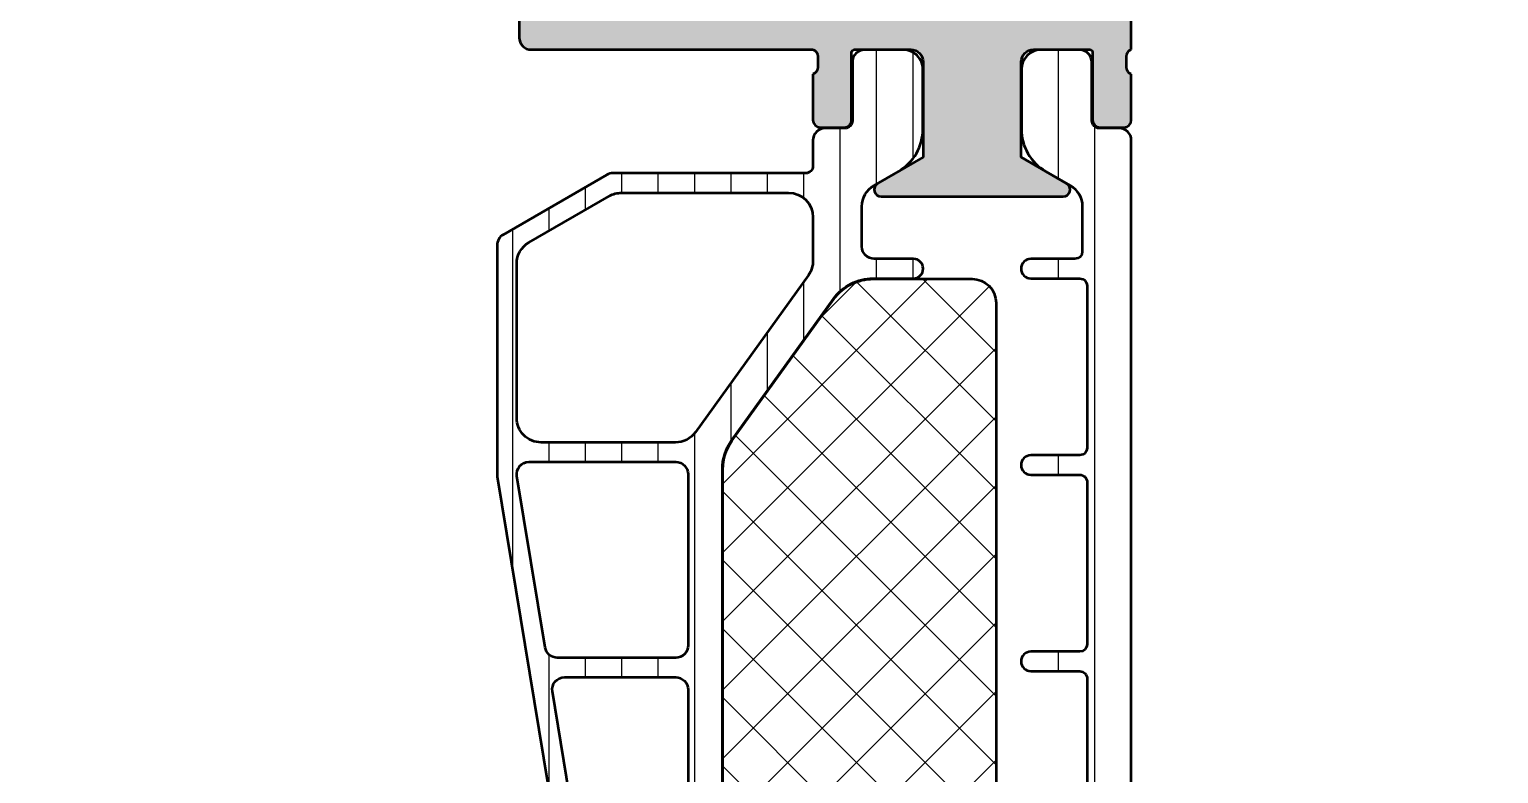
# Model space of a CAD drawing. Extents: x -45 to 15, y 0 to 92.5.
# Drawn here: x -45 to 15, y 30.4 to 60.8 of the extents above; entities that cross this region are included whole.
import ezdxf

# ---------------------------------------------------------------- set-up
doc = ezdxf.new("R2010")
doc.units = 0
for name, color, linetype, lineweight in [('0S-Alu contour', 7, 'Continuous', 50), ('0S-Alu hatch', 252, 'Continuous', 25), ('0S-Plastic contour', 254, 'Continuous', 50), ('0S-Plastic hatch', 253, 'Continuous', 25), ('0S-PT contour', 91, 'Continuous', 50), ('0S-PT hatch', 103, 'Continuous', 25)]:
    doc.layers.add(name, color=color, linetype=linetype, lineweight=lineweight)
pattern_1 = [(90, (0, 0), (-1.4859, 0), [])]

# ---------------------------------------------------------------- blocks, each defined once
blk = doc.blocks.new('462460__0DCD069C_1931_4D1E_A4BE_F119B03D7951_')
at = {"layer": '0S-Alu hatch'}
h = blk.add_hatch(color=256, dxfattribs=at)
edge = h.paths.add_edge_path()
edge.add_line((-24.49999999999989, 83.50000000000006), (-23.6999999999999, 83.50000000000006))
edge.add_arc((-23.69999999999991, 84.00000000000007), 0.5000000000000142, 270.0000000000012, 360)
edge.add_line((-23.1999999999999, 84.00000000000007), (-23.19999999999989, 86.00000000000006))
edge.add_ellipse((-22.6999999999999, 86.00000000000006), major_axis=(-0.4999999999999929, 0), ratio=1, start_angle=270, end_angle=360, ccw=False)
edge.add_line((-22.6999999999999, 86.50000000000006), (-22.19999999999989, 86.50000000000006))
edge.add_arc((-22.19999999999988, 87.00000000000004), 0.4999999999999858, 269.9999999999992, 360)
edge.add_line((-21.6999999999999, 87.00000000000001), (-21.69999999999987, 90.00000000000006))
edge.add_ellipse((-21.19999999999988, 90.00000000000006), major_axis=(-0.5, 0), ratio=1, start_angle=269.9999999999996, end_angle=360, ccw=False)
edge.add_line((-21.19999999999987, 90.50000000000006), (-19.49999999999989, 90.50000000000006))
edge.add_ellipse((-19.4999999999999, 89.00000000000006), major_axis=(-1.5, 0), ratio=1, start_angle=180, end_angle=269.9999999999999, ccw=False)
edge.add_line((-17.9999999999999, 89.00000000000006), (-17.99999999999988, 63.00000000000006))
edge.add_ellipse((-18.49999999999988, 63.00000000000006), major_axis=(-0.5000000000000036, 0), ratio=1, start_angle=89.9999999999996, end_angle=180, ccw=False)
edge.add_line((-18.49999999999989, 62.50000000000006), (-22.69999999999989, 62.50000000000005))
edge.add_ellipse((-22.69999999999989, 63.00000000000005), major_axis=(-0.5, 0), ratio=1, start_angle=0, end_angle=90.0000000000004, ccw=False)
edge.add_line((-23.19999999999989, 63.00000000000004), (-23.19999999999989, 65.00000000000006))
edge.add_arc((-23.69999999999991, 65.00000000000006), 0.5000000000000142, 0, 89.99999999999959)
edge.add_line((-23.6999999999999, 65.50000000000007), (-24.4999999999999, 65.50000000000006))
edge.add_arc((-24.49999999999991, 65.00000000000004), 0.5000000000000142, 89.99999999999876, 180)
edge.add_line((-24.99999999999992, 65.00000000000004), (-24.9999999999999, 60.50000000000001))
edge.add_arc((-24.4999999999999, 60.5), 0.5000000000000036, 180, 269.9999999999996)
edge.add_line((-24.4999999999999, 60), (-12.99999999999989, 60))
edge.add_ellipse((-13.07883644654294, 59.73247940800688), major_axis=(-0.2788950563274422, 0), ratio=1, start_angle=178.835410625902, end_angle=253.5801235805076, ccw=False)
edge.add_line((-12.79999899999988, 59.7268110000085), (-12.79999899999989, 59.27321700000852))
edge.add_ellipse((-13.07886709564306, 59.26755634053145), major_axis=(-0.2789255417371578, 0), ratio=1, start_angle=106.42459455535581, end_angle=181.1628700728881, ccw=False)
edge.add_line((-12.99999999999989, 59.0000130000085), (-12.99999999999989, 57.12000200000002))
edge.add_arc((-12.69999999999988, 57.12000200000002), 0.3000000000000114, 180, 270)
edge.add_line((-12.69999999999988, 56.820002), (-11.72002568095711, 56.820002))
edge.add_arc((-11.72002568095711, 57.12000200000001), 0.3000000000000114, 270, 360)
edge.add_line((-11.4200256809571, 57.12000200000001), (-11.4200256809571, 59.87999999999999))
edge.add_ellipse((-11.30002568095699, 59.87999999999999), major_axis=(-0.120000000000104, 0), ratio=1, start_angle=269.8947161006412, end_angle=360, ccw=False)
edge.add_line((-11.29980517499791, 59.99999979740461), (-9.000001541696253, 59.99999977104916))
edge.add_ellipse((-9.000001541691045, 59.50000013670663), major_axis=(-0.4999996343425437, 0), ratio=1, start_angle=179.9999726792434, end_angle=270.00000000059686, ccw=False)
edge.add_line((-8.500001907348558, 59.49999989828822), (-8.500001907348594, 55.59996209954124))
edge.add_line((-8.500001907348594, 55.59996209954124), (-10.35883387074068, 54.52676496509852))
edge.add_arc((-10.21768756607909, 54.28229239412406), 0.2822926093231702, 120.0000000000009, 269.9999999999986)
edge.add_line((-10.21768756607909, 53.99999978480089), (-2.782312433920718, 53.99999978480087))
edge.add_arc((-2.782312433920718, 54.28229239412406), 0.2822926093231928, 270, 419.9999999999967)
edge.add_line((-2.641166129259107, 54.52676496509853), (-4.499998092651213, 55.59996209954124))
edge.add_line((-4.499998092651213, 55.59996209954124), (-4.499998092651213, 59.49999989828823))
edge.add_ellipse((-3.999998458308712, 59.5000001367066), major_axis=(-0.4999996343425579, 0), ratio=1, start_angle=-90.00000000059748, end_angle=2.7320756714743766e-05, ccw=False)
edge.add_line((-3.999998458303497, 59.99999977104916), (-1.700194825026488, 59.99999979740461))
edge.add_ellipse((-1.699974319042776, 59.88000000000005), major_axis=(-0.1200000000000942, 0), ratio=1, start_angle=180, end_angle=270.10528391111745, ccw=False)
edge.add_line((-1.579974319042682, 59.88000000000005), (-1.579974319042679, 57.12000200000006))
edge.add_arc((-1.279974319042689, 57.12000200000006), 0.29999999999999, 180, 270)
edge.add_line((-1.279974319042689, 56.82000200000008), (-0.2999999999998935, 56.82000200000006))
edge.add_arc((-0.2999999999999005, 57.12000200000006), 0.3000000000000043, 270.0000000000013, 360)
edge.add_line((1.038e-13, 57.12000200000006), (1.038e-13, 59.00001300000857))
edge.add_ellipse((0.0788670956432725, 59.26755634053151), major_axis=(-0.2789255417371511, 0), ratio=1, start_angle=-1.1628700728879835, end_angle=73.57540544464513, ccw=False)
edge.add_line((-0.200000999999897, 59.27321700000858), (-0.2000009999998966, 59.72681100000857))
edge.add_ellipse((0.0788364465431542, 59.73247940800696), major_axis=(-0.2788950563274381, 0), ratio=1, start_angle=-73.58012358050621, end_angle=1.1645893740997053, ccw=False)
edge.add_line((1.023e-13, 60.00000000000007), (9.66e-14, 75.50000000000006))
edge.add_ellipse((0.5000000000001038, 75.50000000000006), major_axis=(-0.5000000000000071, 0), ratio=1, start_angle=269.9999999999992, end_angle=360, ccw=False)
edge.add_line((0.5000000000001109, 76.00000000000006), (5.900000000000123, 76.00000000000004))
edge.add_ellipse((5.900000000000123, 75.50000000000004), major_axis=(-0.5, 0), ratio=1, start_angle=180, end_angle=270, ccw=False)
edge.add_line((6.400000000000123, 75.50000000000004), (6.400000000000116, 73.00000000000004))
edge.add_arc((6.900000000000116, 73.00000000000006), 0.5, 180, 270.0000000000017)
edge.add_line((6.90000000000013, 72.50000000000006), (8.20000000000012, 72.50000000000006))
edge.add_arc((8.200000000000111, 73.00000000000004), 0.4999999999999858, 270.0000000000008, 360)
edge.add_line((8.700000000000099, 73.00000000000003), (8.700000000000106, 73.50000000000006))
edge.add_line((8.700000000000106, 73.50000000000006), (7.70000000000012, 73.50000000000006))
edge.add_line((7.70000000000012, 73.50000000000006), (7.70000000000012, 75.00000000000006))
edge.add_ellipse((8.70000000000012, 75.00000000000004), major_axis=(-1, 0), ratio=1, start_angle=269.9999999999992, end_angle=360, ccw=False)
edge.add_line((8.700000000000134, 76.00000000000004), (12.70000000000011, 76.00000000000004))
edge.add_ellipse((12.70000000000012, 75.00000000000006), major_axis=(-0.9999999999999857, 0), ratio=1, start_angle=180, end_angle=270.0000000000004, ccw=False)
edge.add_line((13.7000000000001, 75.00000000000006), (13.70000000000015, 73.50000000000006))
edge.add_line((13.70000000000015, 73.50000000000006), (12.70000000000011, 73.50000000000006))
edge.add_line((12.70000000000011, 73.50000000000006), (12.70000000000011, 73.00000000000006))
edge.add_arc((13.20000000000011, 73.00000000000006), 0.5, 180, 270)
edge.add_line((13.20000000000011, 72.50000000000006), (14.50000000000011, 72.50000000000006))
edge.add_arc((14.50000000000011, 73.00000000000001), 0.4999999999999574, 270.0000000000008, 360)
edge.add_line((15.00000000000007, 73), (15.0000000000001, 91.00000000000006))
edge.add_arc((13.5000000000001, 91.00000000000006), 1.5, 0, 90.00000000000028)
edge.add_line((13.50000000000009, 92.50000000000006), (-43.49999999999988, 92.50000000000006))
edge.add_arc((-43.49999999999988, 91.00000000000006), 1.5, 90, 180)
edge.add_line((-44.99999999999988, 91.00000000000006), (-44.99999999999988, 88.00000000000006))
edge.add_line((-44.99999999999988, 88.00000000000006), (-42.99999999999989, 88.00000000000006))
edge.add_arc((-42.99999999999989, 88.50000000000006), 0.5, 270, 360)
edge.add_line((-42.49999999999988, 88.50000000000006), (-42.49999999999988, 89.00000000000006))
edge.add_line((-42.49999999999988, 89.00000000000006), (-43.49999999999988, 89.00000000000006))
edge.add_line((-43.49999999999988, 89.00000000000006), (-43.49999999999988, 90.00000000000006))
edge.add_ellipse((-42.49999999999988, 90.00000000000006), major_axis=(-1, 0), ratio=1, start_angle=270, end_angle=360, ccw=False)
edge.add_line((-42.49999999999988, 91.00000000000006), (-38.49999999999989, 91.00000000000006))
edge.add_ellipse((-38.49999999999989, 90.00000000000006), major_axis=(-1, 0), ratio=1, start_angle=180, end_angle=270, ccw=False)
edge.add_line((-37.49999999999989, 90.00000000000006), (-37.49999999999989, 89.00000000000006))
edge.add_line((-37.49999999999989, 89.00000000000006), (-38.49999999999989, 89.00000000000006))
edge.add_line((-38.49999999999989, 89.00000000000006), (-38.49999999999989, 88.50000000000006))
edge.add_arc((-37.99999999999989, 88.50000000000006), 0.5, 180, 270)
edge.add_line((-37.99999999999989, 88.00000000000006), (-35.19999999999989, 88.00000000000006))
edge.add_arc((-35.19999999999989, 88.50000000000006), 0.5, 270, 450)
edge.add_line((-35.19999999999989, 89.00000000000006), (-35.49999999999989, 89.00000000000006))
edge.add_ellipse((-35.49999999999989, 89.50000000000006), major_axis=(-0.5, 0), ratio=1, start_angle=0, end_angle=90, ccw=False)
edge.add_line((-35.99999999999989, 89.50000000000006), (-35.99999999999989, 90.00000000000006))
edge.add_ellipse((-35.49999999999989, 90.00000000000006), major_axis=(-0.5, 0), ratio=1, start_angle=270.0000000000008, end_angle=360, ccw=False)
edge.add_line((-35.4999999999999, 90.50000000000006), (-24.19999999999991, 90.50000000000006))
edge.add_ellipse((-24.19999999999991, 90.00000000000006), major_axis=(-0.5000000000000142, 0), ratio=1, start_angle=180, end_angle=270, ccw=False)
edge.add_line((-23.69999999999989, 90.00000000000006), (-23.6999999999999, 89.50000000000004))
edge.add_ellipse((-24.19999999999991, 89.50000000000006), major_axis=(-0.5000000000000036, 0), ratio=1, start_angle=90, end_angle=180, ccw=False)
edge.add_line((-24.19999999999991, 89.00000000000006), (-24.49999999999988, 89.00000000000003))
edge.add_arc((-24.49999999999989, 88.50000000000006), 0.4999999999999858, 89.99999999999837, 180)
edge.add_line((-24.99999999999988, 88.50000000000006), (-24.99999999999989, 84.00000000000006))
edge.add_arc((-24.49999999999989, 84.00000000000006), 0.5, 180, 269.9999999999996)
edge = h.paths.add_edge_path()
edge.add_line((-15.79999999999988, 62.50000000000004), (-15.79999999999989, 89.80000000000003))
edge.add_ellipse((-15.29999999999989, 89.80000000000003), major_axis=(-0.5, 0), ratio=1, start_angle=270.0000000000004, end_angle=360, ccw=False)
edge.add_line((-15.2999999999999, 90.30000000000004), (12.30000000000008, 90.30000000000004))
edge.add_ellipse((12.30000000000008, 89.80000000000003), major_axis=(-0.5, 0), ratio=1, start_angle=180, end_angle=269.9999999999992, ccw=False)
edge.add_line((12.80000000000008, 89.80000000000003), (12.80000000000008, 78.70000000000005))
edge.add_ellipse((12.30000000000008, 78.70000000000005), major_axis=(-0.5, 0), ratio=1, start_angle=89.9999999999992, end_angle=180, ccw=False)
edge.add_line((12.30000000000008, 78.20000000000005), (-1.199999999999906, 78.20000000000005))
edge.add_arc((-1.199999999999906, 77.20000000000005), 1, 90.00000000000006, 180)
edge.add_line((-2.199999999999906, 77.20000000000005), (-2.199999999999891, 62.50000000000003))
edge.add_ellipse((-2.699999999999884, 62.50000000000003), major_axis=(-0.4999999999999929, 0), ratio=1, start_angle=90, end_angle=180, ccw=False)
edge.add_line((-2.699999999999884, 62.00000000000004), (-15.29999999999988, 62.00000000000005))
edge.add_ellipse((-15.29999999999988, 62.50000000000005), major_axis=(-0.5, 0), ratio=1, start_angle=0, end_angle=90.0000000000004, ccw=False)
at = {"layer": '0S-Alu contour', "color": 7}
for points in [[(13.50000000000009, 92.50000000000006), (-43.49999999999988, 92.50000000000006)], [(-44.99999999999988, 91.00000000000006), (-44.99999999999988, 88.00000000000006), (-42.99999999999989, 88.00000000000006)], [(-42.49999999999988, 91.00000000000006), (-38.49999999999989, 91.00000000000006)], [(15.00000000000007, 73), (15.0000000000001, 91.00000000000006)], [(-35.4999999999999, 90.50000000000006), (-24.19999999999991, 90.50000000000006)], [(-21.19999999999987, 90.50000000000006), (-19.49999999999989, 90.50000000000006)], [(-15.2999999999999, 90.30000000000004), (12.30000000000008, 90.30000000000004)], [(-42.49999999999988, 88.50000000000006), (-42.49999999999988, 89.00000000000006), (-43.49999999999988, 89.00000000000006), (-43.49999999999988, 90.00000000000006)], [(-37.49999999999989, 90.00000000000006), (-37.49999999999989, 89.00000000000006), (-38.49999999999989, 89.00000000000006), (-38.49999999999989, 88.50000000000006)], [(-35.99999999999989, 89.50000000000006), (-35.99999999999989, 90.00000000000006)], [(-23.69999999999989, 90.00000000000006), (-23.6999999999999, 89.50000000000004)], [(-21.6999999999999, 87.00000000000001), (-21.69999999999987, 90.00000000000006)], [(-15.79999999999988, 62.50000000000004), (-15.79999999999989, 89.80000000000003)], [(12.80000000000008, 89.80000000000003), (12.80000000000008, 78.70000000000005)], [(-35.19999999999989, 89.00000000000006), (-35.49999999999989, 89.00000000000006)], [(-24.19999999999991, 89.00000000000006), (-24.49999999999988, 89.00000000000003)], [(-17.9999999999999, 89.00000000000006), (-17.99999999999988, 63.00000000000006)], [(-24.99999999999988, 88.50000000000006), (-24.99999999999989, 84.00000000000006)], [(-37.99999999999989, 88.00000000000006), (-35.19999999999989, 88.00000000000006)], [(-22.6999999999999, 86.50000000000006), (-22.19999999999989, 86.50000000000006)], [(-23.1999999999999, 84.00000000000007), (-23.19999999999989, 86.00000000000006)], [(-24.49999999999989, 83.50000000000006), (-23.6999999999999, 83.50000000000006)], [(12.30000000000008, 78.20000000000005), (-1.199999999999906, 78.20000000000005)], [(-2.199999999999906, 77.20000000000005), (-2.199999999999891, 62.50000000000003)], [(0.5000000000001109, 76.00000000000006), (5.900000000000123, 76.00000000000004)], [(8.700000000000134, 76.00000000000004), (12.70000000000011, 76.00000000000004)], [(1.023e-13, 60.00000000000007), (9.66e-14, 75.50000000000006)], [(6.400000000000123, 75.50000000000004), (6.400000000000116, 73.00000000000004)], [(8.700000000000099, 73.00000000000003), (8.700000000000106, 73.50000000000006), (7.70000000000012, 73.50000000000006), (7.70000000000012, 75.00000000000006)], [(13.7000000000001, 75.00000000000006), (13.70000000000015, 73.50000000000006), (12.70000000000011, 73.50000000000006), (12.70000000000011, 73.00000000000006)], [(6.90000000000013, 72.50000000000006), (8.20000000000012, 72.50000000000006)], [(13.20000000000011, 72.50000000000006), (14.50000000000011, 72.50000000000006)], [(-23.6999999999999, 65.50000000000007), (-24.4999999999999, 65.50000000000006)], [(-24.99999999999992, 65.00000000000004), (-24.9999999999999, 60.50000000000001)], [(-23.19999999999989, 63.00000000000004), (-23.19999999999989, 65.00000000000006)], [(-18.49999999999989, 62.50000000000006), (-22.69999999999989, 62.50000000000005)], [(-2.699999999999884, 62.00000000000004), (-15.29999999999988, 62.00000000000005)], [(-24.4999999999999, 60), (-12.99999999999989, 60)], [(-12.79999899999988, 59.7268110000085), (-12.79999899999989, 59.27321700000852)], [(-11.4200256809571, 57.12000200000001), (-11.4200256809571, 59.87999999999999)], [(-11.29980517499791, 59.99999979740461), (-9.000001541696253, 59.99999977104916)], [(-8.500001907348558, 59.49999989828822), (-8.500001907348594, 55.59996209954124), (-10.35883387074068, 54.52676496509852)], [(-2.641166129259107, 54.52676496509853), (-4.499998092651213, 55.59996209954124), (-4.499998092651213, 59.49999989828823)], [(-3.999998458303497, 59.99999977104916), (-1.700194825026488, 59.99999979740461)], [(-1.579974319042682, 59.88000000000005), (-1.579974319042679, 57.12000200000006)], [(-0.200000999999897, 59.27321700000858), (-0.2000009999998966, 59.72681100000857)], [(-12.99999999999989, 59.0000130000085), (-12.99999999999989, 57.12000200000002)], [(1.038e-13, 57.12000200000006), (1.038e-13, 59.00001300000857)], [(-12.69999999999988, 56.820002), (-11.72002568095711, 56.820002)], [(-1.279974319042689, 56.82000200000008), (-0.2999999999998935, 56.82000200000006)], [(-10.21768756607909, 53.99999978480089), (-2.782312433920718, 53.99999978480087)]]:
    blk.add_lwpolyline(points, dxfattribs=at)
for centre, radius, start, end in [((-43.49999999999988, 91.00000000000006), 1.5, 90, 180), ((13.5000000000001, 91.00000000000006), 1.5, 0, 90.00000000000028), ((-35.19999999999989, 88.50000000000006), 0.5, 270, 90), ((-24.49999999999989, 88.50000000000006), 0.4999999999999858, 89.99999999999837, 180), ((-42.99999999999989, 88.50000000000006), 0.5, 270, 0), ((-37.99999999999989, 88.50000000000006), 0.5, 180, 270), ((-22.19999999999988, 87.00000000000004), 0.4999999999999858, 269.9999999999992, 0), ((-24.49999999999989, 84.00000000000006), 0.5, 180, 269.9999999999996), ((-23.69999999999991, 84.00000000000007), 0.5000000000000142, 270.0000000000012, 0), ((-1.199999999999906, 77.20000000000005), 1, 90.00000000000006, 180), ((6.900000000000116, 73.00000000000006), 0.5, 180, 270.0000000000017), ((8.200000000000111, 73.00000000000004), 0.4999999999999858, 270.0000000000008, 0), ((13.20000000000011, 73.00000000000006), 0.5, 180, 270), ((14.50000000000011, 73.00000000000001), 0.4999999999999574, 270.0000000000008, 0), ((-24.49999999999991, 65.00000000000004), 0.5000000000000142, 89.99999999999876, 180), ((-23.69999999999991, 65.00000000000006), 0.5000000000000142, 0, 89.99999999999959), ((-24.4999999999999, 60.5), 0.5000000000000036, 180, 269.9999999999996), ((-12.69999999999988, 57.12000200000002), 0.3000000000000114, 180, 270), ((-11.72002568095711, 57.12000200000001), 0.3000000000000114, 270, 0), ((-1.279974319042689, 57.12000200000006), 0.29999999999999, 180, 270), ((-0.2999999999999005, 57.12000200000006), 0.3000000000000043, 270.0000000000013, 0), ((-10.21768756607909, 54.28229239412406), 0.2822926093231702, 120.0000000000009, 269.9999999999986), ((-2.782312433920718, 54.28229239412406), 0.2822926093231928, 270, 59.99999999999673)]:
    blk.add_arc(centre, radius, start, end, dxfattribs=at)
at = {"layer": '0S-Alu contour', "color": 7, "extrusion": (0, 0, -1)}
for centre, radius, start, end in [((42.49999999999988, 90.00000000000006), 1, 0, 90), ((38.49999999999989, 90.00000000000006), 1, 90, 180), ((35.49999999999989, 90.00000000000006), 0.5, 0, 89.9999999999992), ((24.19999999999991, 90.00000000000006), 0.5000000000000142, 90, 180), ((21.19999999999988, 90.00000000000006), 0.5, 0, 90.0000000000004), ((19.4999999999999, 89.00000000000006), 1.5, 90.00000000000014, 180), ((15.29999999999989, 89.80000000000003), 0.5, 0, 89.99999999999959), ((-12.30000000000008, 89.80000000000003), 0.5, 90.00000000000081, 180), ((35.49999999999989, 89.50000000000006), 0.5, 270, 0), ((24.19999999999991, 89.50000000000006), 0.5000000000000036, 180, 270), ((22.6999999999999, 86.00000000000006), 0.4999999999999929, 0, 90), ((-12.30000000000008, 78.70000000000005), 0.5, 180, 270.0000000000008), ((-0.5000000000001038, 75.50000000000006), 0.5000000000000071, 0, 90.00000000000081), ((-5.900000000000123, 75.50000000000004), 0.5, 90, 180), ((-8.70000000000012, 75.00000000000004), 1, 0, 90.00000000000081), ((-12.70000000000012, 75.00000000000006), 0.9999999999999857, 89.99999999999959, 180), ((22.69999999999989, 63.00000000000005), 0.5, 269.9999999999996, 0), ((18.49999999999988, 63.00000000000006), 0.5000000000000036, 180, 270.0000000000004), ((15.29999999999988, 62.50000000000005), 0.5, 269.9999999999996, 0), ((2.699999999999884, 62.50000000000003), 0.4999999999999929, 180, 270), ((13.07883644654294, 59.73247940800688), 0.2788950563274422, 106.4198764194924, 181.1645893740981), ((11.30002568095699, 59.87999999999999), 0.120000000000104, 0, 90.10528389935881), ((9.000001541691045, 59.50000013670663), 0.4999996343425437, 89.99999999940317, 180.0000273207567), ((3.999998458308712, 59.5000001367066), 0.4999996343425579, 359.9999726792433, 90.00000000059762), ((1.699974319042776, 59.88000000000005), 0.1200000000000942, 89.89471608888255, 180), ((-0.0788364465431542, 59.73247940800696), 0.2788950563274381, 358.8354106259003, 73.58012358050618), ((13.07886709564306, 59.26755634053145), 0.2789255417371578, 178.8371299271119, 253.5754054446442), ((-0.0788670956432725, 59.26755634053151), 0.2789255417371511, 286.4245945553549, 1.162870072888105)]:
    blk.add_arc(centre, radius, start, end, dxfattribs=at)
blk = doc.blocks.new('284689__4AB478DC_B725_47A6_97BC_BFFA85805FFF___B5DA3CC4_92F2_4ABD_93FB_CE2267780183_')
at = {"layer": '0S-Plastic hatch'}
h = blk.add_hatch(dxfattribs=at)
h.set_pattern_fill('ANSI31', color=256, scale=0.4680000000000001, angle=45, style=0)
h.set_pattern_definition(pattern_1)
edge = h.paths.add_edge_path()
edge.add_ellipse((-13.29999999999984, 55.24999999999983), major_axis=(-0.2999999999999474, 0), ratio=1, start_angle=89.99999999999591, end_angle=180, ccw=False)
edge.add_line((-13.29999999999986, 54.94999999999988), (-21.16602540378409, 54.9499999999999))
edge.add_arc((-21.16602540378432, 54.44999999999997), 0.499999999999929, 89.99999999997395, 119.9999999999641)
edge.add_line((-21.41602540378401, 54.88301270189229), (-25.64999999999981, 52.43852632902513))
edge.add_arc((-25.40000000000008, 52.005513627133), 0.4999999999997874, 119.9999999999779, 180)
edge.add_line((-25.89999999999987, 52.005513627133), (-25.89999999999987, 42.54999999999901))
edge.add_line((-25.89999999999987, 42.54999999999901), (-21.53802629928919, 16.08735954902177))
edge.add_arc((-20.55134089668823, 16.24999999999994), 1.000000000000099, 189.3601908019129, 269.9999999999984)
edge.add_line((-20.55134089668826, 15.24999999999984), (-13.49999999999989, 15.24999999999984))
edge.add_ellipse((-13.49999999999991, 14.74999999999983), major_axis=(-0.5000000000000142, 0), ratio=1, start_angle=180, end_angle=269.99999999999795, ccw=False)
edge.add_line((-12.9999999999999, 14.74999999999983), (-12.99999999999989, 13.71212119168208))
edge.add_arc((-12.49998844939577, 13.71006037400923), 0.5000157974574516, 179.7638544824121, 269.9999999999902)
edge.add_line((-12.49998844939586, 13.21004457655178), (-11.68998000369948, 13.21004457655178))
edge.add_ellipse((-11.68998000369936, 12.91004457655171), major_axis=(-0.3000000000000682, 0), ratio=1, start_angle=179.9987670438422, end_angle=270.0000000000217, ccw=False)
edge.add_line((-11.38998000376876, 12.91003812080836), (-11.39003143387197, 10.51005533612382))
edge.add_arc((-10.89003143398763, 10.51004457655189), 0.5000000000001027, 179.9987670438421, 269.9999999999923)
edge.add_line((-10.8900314339877, 10.01004457655179), (-9.309936397858738, 10.01004457655179))
edge.add_arc((-9.309936397858708, 10.81004457655194), 0.8000000000001534, 269.999999999998, 360)
edge.add_line((-8.509936397858556, 10.81004457655194), (-8.509936397858556, 13.24216652202952))
edge.add_arc((-10.50993639785843, 13.24216652202936), 1.999999999999872, 0, 59.99980561259558)
edge.add_line((-9.509930521535072, 14.97421393688793), (-10.50000293816184, 15.54583699184547))
edge.add_ellipse((-9.999999999999991, 16.41186069927475), major_axis=(-1.000000000000016, 0), ratio=1, start_angle=0, end_angle=59.99980561258701, ccw=False)
edge.add_line((-11.00000000000001, 16.41186069927475), (-11, 18.04999999999877))
edge.add_ellipse((-10.5, 18.04999999999877), major_axis=(-0.5000000000000036, 0), ratio=1, start_angle=270.0000000001307, end_angle=360, ccw=False)
edge.add_line((-10.50000000000114, 18.54999999999878), (-8.899999999998752, 18.55000000000105))
edge.add_arc((-8.899999999998695, 18.95000000000103), 0.3999999999999772, 269.9999999999919, 449.9999999999919)
edge.add_line((-8.899999999998636, 19.35000000000101), (-10.94998901284004, 19.350000000001))
edge.add_ellipse((-10.94998901284004, 21.35000000000101), major_axis=(-2, 0), ratio=1, start_angle=34.99999999999977, end_angle=89.99999999999977, ccw=False)
edge.add_line((-12.58829310141803, 20.20284712729892), (-16.33830408857788, 25.55841784387226))
edge.add_ellipse((-14.69999999999973, 26.70557071657447), major_axis=(-2.000000000000198, 0), ratio=1, start_angle=0, end_angle=35, ccw=False)
edge.add_line((-16.69999999999993, 26.70557071657447), (-16.69999999999993, 42.8554310997293))
edge.add_ellipse((-14.69999999999977, 42.85543109972929), major_axis=(-2.000000000000163, 0), ratio=1, start_angle=324.30994017498654, end_angle=360, ccw=False)
edge.add_line((-16.32436950504782, 44.02223173011591), (-12.1620735344329, 49.81680063038377))
edge.add_ellipse((-10.53770402938495, 48.64999999999723), major_axis=(-2.000000000000035, 0), ratio=1, start_angle=270.00000000010516, end_angle=324.30994017498637, ccw=False)
edge.add_line((-10.53770402938863, 50.64999999999726), (-8.900000000000116, 50.64999999999915))
edge.add_arc((-8.900000000000087, 51.04999999999924), 0.400000000000091, 269.9999999999959, 449.9999999999959)
edge.add_line((-8.900000000000057, 51.44999999999932), (-10.50000000000064, 51.45000000000048))
edge.add_ellipse((-10.50000000000006, 51.95000000000047), major_axis=(-0.4999999999999929, 0), ratio=1, start_angle=0, end_angle=89.99999999993372, ccw=False)
edge.add_line((-11.00000000000005, 51.95000000000047), (-10.99999999999989, 53.58822845382901))
edge.add_ellipse((-9.999999999999895, 53.58822845382889), major_axis=(-0.9999999999999928, 0), ratio=1, start_angle=300.00019438741236, end_angle=360, ccw=False)
edge.add_line((-10.50000293816172, 54.45425216125816), (-9.509930521535072, 55.02587521621565))
edge.add_arc((-10.50993639785842, 56.75792263107422), 1.999999999999871, 300.0001943874042, 360)
edge.add_line((-8.50993639785855, 56.75792263107422), (-8.509936397858556, 59.19004457655165))
edge.add_arc((-9.309936397858714, 59.19004457655162), 0.800000000000157, 0, 90.00000000000178)
edge.add_line((-9.309936397858738, 59.99004457655178), (-10.89003143398771, 59.99004457655178))
edge.add_arc((-10.89003143398763, 59.49004457655168), 0.5000000000001066, 90.00000000000855, 180.0012329561579)
edge.add_line((-11.39003143387197, 59.49003381697944), (-11.38998000376876, 57.09005103229481))
edge.add_ellipse((-11.68998000369936, 57.09004457655186), major_axis=(-0.3000000000000631, 0), ratio=1, start_angle=89.9999999999776, end_angle=180.0012329561579, ccw=False)
edge.add_line((-11.68998000369948, 56.79004457655179), (-12.49998844939585, 56.79004457655181))
edge.add_arc((-12.49998844939577, 56.29002877909435), 0.5000157974574507, 90.00000000000936, 180.2361455175848)
edge.add_line((-12.99999999999988, 56.28796796142152), (-12.99999999999989, 55.24999999999978))
edge = h.paths.add_edge_path()
edge.add_ellipse((-13.99999999999995, 53.14999999999987), major_axis=(-1.000000000000056, 0), ratio=1, start_angle=180, end_angle=269.99999999999716, ccw=False)
edge.add_line((-12.99999999999989, 53.14999999999983), (-12.99999999999988, 51.3719320294913))
edge.add_ellipse((-13.99999999999989, 51.3719320294913), major_axis=(-1.00000000000001, 0), ratio=1, start_angle=144.3099401749864, end_angle=180, ccw=False)
edge.add_line((-13.18781524747593, 50.78853171429803), (-17.80075233908249, 44.36659968480646))
edge.add_ellipse((-18.61293709160645, 44.94999999999972), major_axis=(-1.000000000000001, 0), ratio=1, start_angle=89.99999999999818, end_angle=144.3099401749866, ccw=False)
edge.add_line((-18.61293709160649, 43.94999999999972), (-24.09999999999986, 43.9499999999999))
edge.add_ellipse((-24.09999999999989, 44.94999999999985), major_axis=(-0.9999999999999573, 0), ratio=1, start_angle=0, end_angle=90.00000000000222, ccw=False)
edge.add_line((-25.09999999999986, 44.94999999999978), (-25.09999999999991, 51.2549582771861))
edge.add_ellipse((-24.09999999999977, 51.2549582771861), major_axis=(-1.000000000000149, 0), ratio=1, start_angle=299.999999999994, end_angle=360, ccw=False)
edge.add_line((-24.59999999999975, 52.12098368097072), (-21.31769145362415, 54.01602540378413))
edge.add_ellipse((-20.81769145362336, 53.14999999999945), major_axis=(-1.000000000000603, 0), ratio=1, start_angle=270.00000000003155, end_angle=300.000000000032, ccw=False)
edge.add_line((-20.81769145362391, 54.15000000000006), (-13.99999999999989, 54.14999999999993))
edge = h.paths.add_edge_path()
edge.add_line((-14, 16.74999999999997), (-19.13913912611201, 16.74999999999995))
edge.add_ellipse((-19.13913912611214, 18.74999999999988), major_axis=(-1.999999999999932, 0), ratio=1, start_angle=9.360190801919828, end_angle=90.00000000000358, ccw=False)
edge.add_line((-21.11250993131376, 18.42471909804334), (-22.19118476809438, 24.96867977451067))
edge.add_ellipse((-21.69784206679395, 25.04999999999978), major_axis=(-0.5000000000000023, 0), ratio=1, start_angle=-89.99999999999841, end_angle=9.360190801916303, ccw=False)
edge.add_line((-21.69784206679397, 25.54999999999978), (-18.30177780038491, 25.54999999999987))
edge.add_ellipse((-18.30177780038489, 25.04999999999987), major_axis=(-0.4999999999999965, 0), ratio=1, start_angle=215.0000000000015, end_angle=270.00000000000205, ccw=False)
edge.add_line((-17.8922017782404, 25.3367882181754), (-13.18084795571087, 18.60827764747315))
edge.add_ellipse((-13.99999999999998, 18.03470121112211), major_axis=(-1.000000000000094, 0), ratio=1, start_angle=180, end_angle=214.9999999999958, ccw=False)
edge.add_line((-12.99999999999989, 18.03470121112204), (-12.99999999999989, 17.74999999999997))
edge.add_ellipse((-13.99999999999989, 17.74999999999997), major_axis=(-1, 0), ratio=1, start_angle=89.99999999999352, end_angle=180, ccw=False)
edge = h.paths.add_edge_path()
edge.add_line((-18.09999999999993, 42.64999999999978), (-18.09999999999994, 35.64999999999982))
edge.add_ellipse((-18.59999999999993, 35.64999999999982), major_axis=(-0.4999999999999929, 0), ratio=1, start_angle=89.9999999999996, end_angle=180, ccw=False)
edge.add_line((-18.59999999999993, 35.14999999999983), (-23.44509481404653, 35.14999999999983))
edge.add_ellipse((-23.44509481404653, 35.64999999999983), major_axis=(-0.5, 0), ratio=1, start_angle=9.360190801912324, end_angle=90.0000000000004, ccw=False)
edge.add_line((-23.93843751534697, 35.56867977451076), (-25.09228366919308, 42.56867977451085))
edge.add_ellipse((-24.59894096789271, 42.64999999999998), major_axis=(-0.4999999999999545, 0), ratio=1, start_angle=-89.99999999999352, end_angle=9.360190801920623, ccw=False)
edge.add_line((-24.59894096789276, 43.14999999999994), (-18.59999999999991, 43.14999999999978))
edge.add_ellipse((-18.59999999999993, 42.64999999999978), major_axis=(-0.5, 0), ratio=1, start_angle=180, end_angle=269.99999999999795, ccw=False)
edge = h.paths.add_edge_path()
edge.add_line((-18.59999999999992, 26.34999999999994), (-21.99454536349715, 26.34999999999985))
edge.add_ellipse((-21.99454536349715, 26.84999999999984), major_axis=(-0.5, 0), ratio=1, start_angle=9.360190801912324, end_angle=90.0000000000012, ccw=False)
edge.add_line((-22.48788806479759, 26.76867977451077), (-23.64173421864366, 33.7686797745108))
edge.add_ellipse((-23.14839151734323, 33.84999999999988), major_axis=(-0.5000000000000013, 0), ratio=1, start_angle=-89.9999999999996, end_angle=9.360190801913006, ccw=False)
edge.add_line((-23.14839151734323, 34.34999999999988), (-18.59999999999994, 34.34999999999988))
edge.add_ellipse((-18.59999999999993, 33.84999999999988), major_axis=(-0.5, 0), ratio=1, start_angle=180, end_angle=270.0000000000008, ccw=False)
edge.add_line((-18.09999999999993, 33.84999999999988), (-18.09999999999994, 26.84999999999994))
edge.add_ellipse((-18.59999999999994, 26.84999999999994), major_axis=(-0.5, 0), ratio=1, start_angle=90.00000000000199, end_angle=180, ccw=False)
at = {"layer": '0S-Alu contour', "color": 7}
for points in [[(-24.59999999999975, 52.12098368097072), (-21.31769145362415, 54.01602540378413)], [(-20.81769145362391, 54.15000000000006), (-13.99999999999989, 54.14999999999993)], [(-12.99999999999989, 53.14999999999983), (-12.99999999999988, 51.3719320294913)], [(-25.09999999999986, 44.94999999999978), (-25.09999999999991, 51.2549582771861)], [(-13.18781524747593, 50.78853171429803), (-17.80075233908249, 44.36659968480646)], [(-18.61293709160649, 43.94999999999972), (-24.09999999999986, 43.9499999999999)], [(-24.59894096789276, 43.14999999999994), (-18.59999999999991, 43.14999999999978)], [(-18.09999999999993, 42.64999999999978), (-18.09999999999994, 35.64999999999982)], [(-23.93843751534697, 35.56867977451076), (-25.09228366919308, 42.56867977451085)], [(-18.59999999999993, 35.14999999999983), (-23.44509481404653, 35.14999999999983)], [(-23.14839151734323, 34.34999999999988), (-18.59999999999994, 34.34999999999988)], [(-22.48788806479759, 26.76867977451077), (-23.64173421864366, 33.7686797745108)], [(-18.09999999999993, 33.84999999999988), (-18.09999999999994, 26.84999999999994)], [(-18.59999999999992, 26.34999999999994), (-21.99454536349715, 26.34999999999985)], [(-21.69784206679397, 25.54999999999978), (-18.30177780038491, 25.54999999999987)], [(-17.8922017782404, 25.3367882181754), (-13.18084795571087, 18.60827764747315)], [(-21.11250993131376, 18.42471909804334), (-22.19118476809438, 24.96867977451067)], [(-12.99999999999989, 18.03470121112204), (-12.99999999999989, 17.74999999999997)], [(-14, 16.74999999999997), (-19.13913912611201, 16.74999999999995)]]:
    blk.add_lwpolyline(points, dxfattribs=at)
at = {"layer": '0S-Alu contour', "color": 7, "extrusion": (0, 0, -1)}
for centre, radius, start, end in [((20.81769145362336, 53.14999999999945), 1.000000000000603, 59.99999999996802, 89.99999999996845), ((13.99999999999995, 53.14999999999987), 1.000000000000056, 90.00000000000286, 180), ((24.09999999999977, 51.2549582771861), 1.000000000000149, 0, 60.00000000000603), ((13.99999999999989, 51.3719320294913), 1.00000000000001, 180, 215.6900598250136), ((24.09999999999989, 44.94999999999985), 0.9999999999999573, 269.9999999999978, 0), ((18.61293709160645, 44.94999999999972), 1.000000000000001, 215.6900598250135, 270.0000000000018), ((24.59894096789271, 42.64999999999998), 0.4999999999999545, 350.6398091980794, 89.99999999999349), ((18.59999999999993, 42.64999999999978), 0.5, 90.00000000000205, 180), ((23.44509481404653, 35.64999999999983), 0.5, 269.9999999999996, 350.6398091980877), ((18.59999999999993, 35.64999999999982), 0.4999999999999929, 180, 270.0000000000004), ((23.14839151734323, 33.84999999999988), 0.5000000000000013, 350.639809198087, 89.99999999999959), ((18.59999999999993, 33.84999999999988), 0.5, 89.9999999999992, 180), ((21.99454536349715, 26.84999999999984), 0.5, 269.9999999999988, 350.6398091980877), ((18.59999999999994, 26.84999999999994), 0.5, 180, 269.999999999998), ((21.69784206679395, 25.04999999999978), 0.5000000000000023, 350.6398091980837, 89.99999999999837), ((18.30177780038489, 25.04999999999987), 0.4999999999999965, 89.99999999999797, 144.9999999999985), ((13.99999999999998, 18.03470121112211), 1.000000000000094, 145.0000000000042, 180), ((19.13913912611214, 18.74999999999988), 1.999999999999932, 269.9999999999964, 350.6398091980802), ((13.99999999999989, 17.74999999999997), 1, 180, 270.0000000000065)]:
    blk.add_arc(centre, radius, start, end, dxfattribs=at)
at = {"layer": '0S-Plastic contour', "color": 7}
for points in [[(-11.39003143387197, 59.49003381697944), (-11.38998000376876, 57.09005103229481)], [(-9.309936397858738, 59.99004457655178), (-10.89003143398771, 59.99004457655178)], [(-8.50993639785855, 56.75792263107422), (-8.509936397858556, 59.19004457655165)], [(-11.68998000369948, 56.79004457655179), (-12.49998844939585, 56.79004457655181)], [(-12.99999999999988, 56.28796796142152), (-12.99999999999989, 55.24999999999978)], [(-21.41602540378401, 54.88301270189229), (-25.64999999999981, 52.43852632902513)], [(-13.29999999999986, 54.94999999999988), (-21.16602540378409, 54.9499999999999)], [(-10.50000293816172, 54.45425216125816), (-9.509930521535072, 55.02587521621565)], [(-11.00000000000005, 51.95000000000047), (-10.99999999999989, 53.58822845382901)], [(-25.89999999999987, 52.005513627133), (-25.89999999999987, 42.54999999999901), (-21.53802629928919, 16.08735954902177)], [(-8.900000000000057, 51.44999999999932), (-10.50000000000064, 51.45000000000048)], [(-10.53770402938863, 50.64999999999726), (-8.900000000000116, 50.64999999999915)], [(-16.32436950504782, 44.02223173011591), (-12.1620735344329, 49.81680063038377)], [(-16.69999999999993, 26.70557071657447), (-16.69999999999993, 42.8554310997293)], [(-12.58829310141803, 20.20284712729892), (-16.33830408857788, 25.55841784387226)], [(-8.899999999998636, 19.35000000000101), (-10.94998901284004, 19.350000000001)], [(-11.00000000000001, 16.41186069927475), (-11, 18.04999999999877)], [(-10.50000000000114, 18.54999999999878), (-8.899999999998752, 18.55000000000105)], [(-20.55134089668826, 15.24999999999984), (-13.49999999999989, 15.24999999999984)], [(-9.509930521535072, 14.97421393688793), (-10.50000293816184, 15.54583699184547)], [(-12.9999999999999, 14.74999999999983), (-12.99999999999989, 13.71212119168208)], [(-12.49998844939586, 13.21004457655178), (-11.68998000369948, 13.21004457655178)], [(-8.509936397858556, 10.81004457655194), (-8.509936397858556, 13.24216652202952)], [(-11.38998000376876, 12.91003812080836), (-11.39003143387197, 10.51005533612382)], [(-10.8900314339877, 10.01004457655179), (-9.309936397858738, 10.01004457655179)]]:
    blk.add_lwpolyline(points, dxfattribs=at)
for centre, radius, start, end in [((-10.89003143398763, 59.49004457655168), 0.5000000000001066, 90.00000000000855, 180.0012329561579), ((-9.309936397858714, 59.19004457655162), 0.800000000000157, 0, 90.00000000000178), ((-12.49998844939577, 56.29002877909435), 0.5000157974574507, 90.00000000000936, 180.2361455175848), ((-10.50993639785842, 56.75792263107422), 1.999999999999871, 300.0001943874042, 0), ((-21.16602540378432, 54.44999999999997), 0.499999999999929, 89.99999999997395, 119.9999999999641), ((-25.40000000000008, 52.005513627133), 0.4999999999997874, 119.9999999999779, 180), ((-8.900000000000087, 51.04999999999924), 0.400000000000091, 269.9999999999959, 89.99999999999594), ((-8.899999999998695, 18.95000000000103), 0.3999999999999772, 269.9999999999919, 89.99999999999186), ((-20.55134089668823, 16.24999999999994), 1.000000000000099, 189.3601908019129, 269.9999999999984), ((-10.50993639785843, 13.24216652202936), 1.999999999999872, 0, 59.99980561259558), ((-12.49998844939577, 13.71006037400923), 0.5000157974574516, 179.7638544824121, 269.9999999999902), ((-9.309936397858708, 10.81004457655194), 0.8000000000001534, 269.999999999998, 0), ((-10.89003143398763, 10.51004457655189), 0.5000000000001027, 179.9987670438421, 269.9999999999923)]:
    blk.add_arc(centre, radius, start, end, dxfattribs=at)
at = {"layer": '0S-Plastic contour', "color": 7, "extrusion": (0, 0, -1)}
for centre, radius, start, end in [((11.68998000369936, 57.09004457655186), 0.3000000000000631, 179.9987670438421, 270.0000000000224), ((13.29999999999984, 55.24999999999983), 0.2999999999999474, 180, 270.0000000000041), ((9.999999999999895, 53.58822845382889), 0.9999999999999928, 0, 59.99980561258762), ((10.50000000000006, 51.95000000000047), 0.4999999999999929, 270.0000000000663, 0), ((10.53770402938495, 48.64999999999723), 2.000000000000035, 35.69005982501363, 89.99999999989487), ((14.69999999999977, 42.85543109972929), 2.000000000000163, 0, 35.69005982501349), ((14.69999999999973, 26.70557071657447), 2.000000000000198, 325, 0), ((10.94998901284004, 21.35000000000101), 2, 270.0000000000002, 325.0000000000003), ((10.5, 18.04999999999877), 0.5000000000000036, 0, 89.99999999986932), ((9.999999999999991, 16.41186069927475), 1.000000000000016, 300.000194387413, 0), ((13.49999999999991, 14.74999999999983), 0.5000000000000142, 90.00000000000205, 180), ((11.68998000369936, 12.91004457655171), 0.3000000000000682, 89.99999999997831, 180.0012329561579)]:
    blk.add_arc(centre, radius, start, end, dxfattribs=at)
blk = doc.blocks.new('442390__F2A34800_4190_4700_9884_3259B4DC3C2B_')
at = {"layer": '0S-PT hatch'}
h = blk.add_hatch(dxfattribs=at)
h.set_pattern_fill('ANSI37', color=256, scale=0.625, angle=90, style=0)
h.set_pattern_definition([(135, (0, 0), (-1.403165018917055, -1.403165018917055), []), (225, (0, 0), (1.403165018917055, -1.403165018917055), [])])
edge = h.paths.add_edge_path()
edge.add_ellipse((-10.53770402938495, 48.64999999999723), major_axis=(-1.980000000000037, 0), ratio=1, start_angle=270.0000000001053, end_angle=324.30994017498637, ccw=False)
edge.add_line((-10.53770402938859, 50.62999999999727), (-6.499999999998389, 50.6299999999987))
edge.add_ellipse((-6.499999999998446, 49.64999999999875), major_axis=(-0.97999999999994, 0), ratio=1, start_angle=180, end_angle=269.9999999999967, ccw=False)
edge.add_line((-5.519999999998506, 49.64999999999875), (-5.520000000000098, 20.35000000000101))
edge.add_ellipse((-6.500000000000052, 20.35000000000097), major_axis=(-0.979999999999954, 0), ratio=1, start_angle=90.0000000000008, end_angle=180, ccw=False)
edge.add_line((-6.500000000000039, 19.37000000000101), (-10.94998901284004, 19.370000000001))
edge.add_ellipse((-10.94998901284004, 21.35000000000101), major_axis=(-1.979999999999996, 0), ratio=1, start_angle=34.999999999999886, end_angle=89.99999999999977, ccw=False)
edge.add_line((-12.57191006053224, 20.21431865602594), (-16.3219210476921, 25.56988937259928))
edge.add_ellipse((-14.69999999999973, 26.70557071657447), major_axis=(-1.980000000000197, 0), ratio=1, start_angle=0, end_angle=35, ccw=False)
edge.add_line((-16.67999999999993, 26.70557071657447), (-16.67999999999993, 42.8554310997293))
edge.add_ellipse((-14.69999999999977, 42.85543109972929), major_axis=(-1.980000000000163, 0), ratio=1, start_angle=324.3099401749865, end_angle=360, ccw=False)
edge.add_line((-16.30812580999734, 44.01056372381204), (-12.14582983938242, 49.8051326240799))
at = {"layer": '0S-PT contour', "color": 7}
for points in [[(-10.53770402938859, 50.62999999999727), (-6.499999999998389, 50.6299999999987)], [(-16.30812580999734, 44.01056372381204), (-12.14582983938242, 49.8051326240799)], [(-5.519999999998506, 49.64999999999875), (-5.520000000000098, 20.35000000000101)], [(-16.67999999999993, 26.70557071657447), (-16.67999999999993, 42.8554310997293)], [(-12.57191006053224, 20.21431865602594), (-16.3219210476921, 25.56988937259928)], [(-6.500000000000039, 19.37000000000101), (-10.94998901284004, 19.370000000001)]]:
    blk.add_lwpolyline(points, dxfattribs=at)
at = {"layer": '0S-PT contour', "color": 7, "extrusion": (0, 0, -1)}
for centre, radius, start, end in [((10.53770402938495, 48.64999999999723), 1.980000000000037, 35.69005982501361, 89.99999999989475), ((6.499999999998446, 49.64999999999875), 0.97999999999994, 90.00000000000333, 180), ((14.69999999999977, 42.85543109972929), 1.980000000000163, 0, 35.69005982501354), ((14.69999999999973, 26.70557071657447), 1.980000000000197, 325, 0), ((10.94998901284004, 21.35000000000101), 1.979999999999996, 270.0000000000002, 325.0000000000001), ((6.500000000000052, 20.35000000000097), 0.9799999999999542, 180, 269.9999999999992)]:
    blk.add_arc(centre, radius, start, end, dxfattribs=at)
blk = doc.blocks.new('284689__A246E3CE_0413_448B_95AF_EABB37576FD4___18CE4572_A61B_492A_AD20_3B3087947EB1_')
at = {"layer": '0S-Plastic hatch'}
h = blk.add_hatch(dxfattribs=at)
h.set_pattern_fill('ANSI31', color=256, scale=0.4680000000000001, angle=45, style=0)
h.set_pattern_definition(pattern_1)
edge = h.paths.add_edge_path()
edge.add_line((-4.100003645577568, 42.62503655213202), (-2.100003645577554, 42.62503655213202))
edge.add_ellipse((-2.100003645577547, 42.32503655213203), major_axis=(-0.29999999999999, 0), ratio=1, start_angle=180, end_angle=270.00000000000136, ccw=False)
edge.add_line((-1.800003645577557, 42.32503655213205), (-1.80000364557755, 35.70003655213205))
edge.add_ellipse((-2.100003645577568, 35.70003655213207), major_axis=(-0.3000000000000184, 0), ratio=1, start_angle=90.00000000000142, end_angle=180, ccw=False)
edge.add_line((-2.100003645577561, 35.40003655213205), (-4.100003645577554, 35.40003655213205))
edge.add_arc((-4.100003645577554, 35.00003655213206), 0.3999999999999915, 90, 270)
edge.add_line((-4.100003645577554, 34.60003655213207), (-2.100003645577561, 34.60003655213207))
edge.add_ellipse((-2.100003645577539, 34.30003655213208), major_axis=(-0.29999999999999, 0), ratio=1, start_angle=180, end_angle=270.0000000000041, ccw=False)
edge.add_line((-1.80000364557755, 34.30003655213208), (-1.80000364557755, 27.67503655213209))
edge.add_ellipse((-2.100003645577554, 27.67503655213209), major_axis=(-0.3000000000000043, 0), ratio=1, start_angle=90, end_angle=180, ccw=False)
edge.add_line((-2.100003645577554, 27.37503655213209), (-4.100003645577554, 27.37503655213208))
edge.add_arc((-4.100003645577554, 26.97503655213207), 0.4000000000000057, 90, 270)
edge.add_line((-4.100003645577554, 26.57503655213207), (-2.100003645577561, 26.57503655213208))
edge.add_ellipse((-2.100003645577561, 26.27503655213207), major_axis=(-0.3000000000000043, 0), ratio=1, start_angle=180, end_angle=270, ccw=False)
edge.add_line((-1.800003645577557, 26.27503655213207), (-1.800003645577557, 19.65003655213206))
edge.add_ellipse((-2.100003645577539, 19.65003655213206), major_axis=(-0.2999999999999829, 0), ratio=1, start_angle=89.99999999999733, end_angle=180, ccw=False)
edge.add_line((-2.100003645577554, 19.35003655213208), (-4.100003645577554, 19.35003655213207))
edge.add_arc((-4.100003645577547, 18.95003655213207), 0.4000000000000057, 90.00000000000102, 270.000000000001)
edge.add_line((-4.100003645577539, 18.55003655213206), (-2.300003645577564, 18.55003655213207))
edge.add_ellipse((-2.300003645577571, 18.25003655213206), major_axis=(-0.3000000000000114, 0), ratio=1, start_angle=180, end_angle=269.99999999999864, ccw=False)
edge.add_line((-2.000003645577559, 18.25003655213206), (-2.000003645577552, 16.41185859448296))
edge.add_ellipse((-3.000003645577538, 16.41185859448295), major_axis=(-0.9999999999999857, 0), ratio=1, start_angle=120.0001943874133, end_angle=180, ccw=False)
edge.add_line((-2.500000707415702, 15.5458348870537), (-3.490069478464728, 14.97421393688793))
edge.add_arc((-2.490063602141364, 13.24216652202936), 1.999999999999878, 120.0001943874045, 180)
edge.add_line((-4.490063602141243, 13.24216652202936), (-4.490063602141243, 10.81004457655192))
edge.add_arc((-3.69006360214109, 10.81004457655194), 0.8000000000001534, 180, 270.0000000000021)
edge.add_line((-3.690063602141061, 10.01004457655179), (-2.109968566012095, 10.01004457655179))
edge.add_arc((-2.109968566012152, 10.51004457655189), 0.5000000000000995, 270.0000000000065, 360.0012329561579)
edge.add_line((-1.609968566127821, 10.51005533612413), (-1.610019996231041, 12.91003812080876))
edge.add_ellipse((-1.310019996300442, 12.91004457655172), major_axis=(-0.3000000000000595, 0), ratio=1, start_angle=-90.00000000002302, end_angle=0.0012329561578781068, ccw=False)
edge.add_line((-1.310019996300322, 13.21004457655178), (-0.500003645577553, 13.21004457655178))
edge.add_arc((-0.500003645577553, 13.71004457655178), 0.5, 270, 360)
edge.add_line((-3.6455775529e-06, 13.71004457655178), (-3.6455775884e-06, 56.29004443342929))
edge.add_arc((-0.5000036455775956, 56.2900444334293), 0.5000000000000071, 0, 89.9999999999992)
edge.add_line((-0.5000036455775885, 56.79004443342931), (-1.310019996300329, 56.7900444334293))
edge.add_ellipse((-1.310019996300386, 57.09004443342942), major_axis=(-0.3000000000001179, 0), ratio=1, start_angle=-0.0012329561578781068, end_angle=90.00000000001091, ccw=False)
edge.add_line((-1.610019996231042, 57.09005088917276), (-1.609968566127828, 59.49003367385748))
edge.add_arc((-2.109968566012038, 59.49004443342925), 0.4999999999999784, 359.9987670438421, 450.0000000000056)
edge.add_line((-2.109968566012088, 59.99004443342923), (-3.690063602141239, 59.99004443342934))
edge.add_arc((-3.690063602141132, 59.19004443342929), 0.8000000000000468, 90.00000000000763, 180)
edge.add_line((-4.490063602141179, 59.19004443342929), (-4.490063602141186, 56.75792248795161))
edge.add_arc((-2.490063602141023, 56.75792248795165), 2.000000000000163, 180, 239.999805612591)
edge.add_line((-3.490069478464667, 55.02587507309291), (-2.50000070741576, 54.45425412292724))
edge.add_ellipse((-3.000003645577566, 53.58823041549798), major_axis=(-0.9999999999999831, 0), ratio=1, start_angle=180, end_angle=239.99980561258872, ccw=False)
edge.add_line((-2.000003645577583, 53.58823041549798), (-2.000003645577581, 51.75003655213208))
edge.add_ellipse((-2.300003645577571, 51.75003655213205), major_axis=(-0.29999999999999, 0), ratio=1, start_angle=90, end_angle=180, ccw=False)
edge.add_line((-2.300003645577571, 51.45003655213206), (-4.100003645577575, 51.45003655213205))
edge.add_arc((-4.100003645577575, 51.05003655213206), 0.3999999999999986, 90, 270)
edge.add_line((-4.100003645577575, 50.65003655213206), (-2.100003645577575, 50.65003655213208))
edge.add_ellipse((-2.100003645577575, 50.35003655213208), major_axis=(-0.2999999999999971, 0), ratio=1, start_angle=180, end_angle=270, ccw=False)
edge.add_line((-1.800003645577578, 50.35003655213208), (-1.800003645577571, 43.72503655213207))
edge.add_ellipse((-2.100003645577582, 43.72503655213207), major_axis=(-0.3000000000000114, 0), ratio=1, start_angle=90.00000000000279, end_angle=180, ccw=False)
edge.add_line((-2.100003645577567, 43.42503655213206), (-4.100003645577568, 43.42503655213205))
edge.add_arc((-4.100003645577568, 43.02503655213203), 0.4000000000000128, 90, 270)
at = {"layer": '0S-Plastic contour', "color": 7}
for points in [[(-2.109968566012088, 59.99004443342923), (-3.690063602141239, 59.99004443342934)], [(-1.610019996231042, 57.09005088917276), (-1.609968566127828, 59.49003367385748)], [(-4.490063602141179, 59.19004443342929), (-4.490063602141186, 56.75792248795161)], [(-0.5000036455775885, 56.79004443342931), (-1.310019996300329, 56.7900444334293)], [(-3.6455775529e-06, 13.71004457655178), (-3.6455775884e-06, 56.29004443342929)], [(-3.490069478464667, 55.02587507309291), (-2.50000070741576, 54.45425412292724)], [(-2.000003645577583, 53.58823041549798), (-2.000003645577581, 51.75003655213208)], [(-2.300003645577571, 51.45003655213206), (-4.100003645577575, 51.45003655213205)], [(-4.100003645577575, 50.65003655213206), (-2.100003645577575, 50.65003655213208)], [(-1.800003645577578, 50.35003655213208), (-1.800003645577571, 43.72503655213207)], [(-2.100003645577567, 43.42503655213206), (-4.100003645577568, 43.42503655213205)], [(-4.100003645577568, 42.62503655213202), (-2.100003645577554, 42.62503655213202)], [(-1.800003645577557, 42.32503655213205), (-1.80000364557755, 35.70003655213205)], [(-2.100003645577561, 35.40003655213205), (-4.100003645577554, 35.40003655213205)], [(-4.100003645577554, 34.60003655213207), (-2.100003645577561, 34.60003655213207)], [(-1.80000364557755, 34.30003655213208), (-1.80000364557755, 27.67503655213209)], [(-2.100003645577554, 27.37503655213209), (-4.100003645577554, 27.37503655213208)], [(-4.100003645577554, 26.57503655213207), (-2.100003645577561, 26.57503655213208)], [(-1.800003645577557, 26.27503655213207), (-1.800003645577557, 19.65003655213206)], [(-2.100003645577554, 19.35003655213208), (-4.100003645577554, 19.35003655213207)], [(-4.100003645577539, 18.55003655213206), (-2.300003645577564, 18.55003655213207)], [(-2.000003645577559, 18.25003655213206), (-2.000003645577552, 16.41185859448296)], [(-2.500000707415702, 15.5458348870537), (-3.490069478464728, 14.97421393688793)], [(-4.490063602141243, 13.24216652202936), (-4.490063602141243, 10.81004457655192)], [(-1.310019996300322, 13.21004457655178), (-0.500003645577553, 13.21004457655178)], [(-1.609968566127821, 10.51005533612413), (-1.610019996231041, 12.91003812080876)], [(-3.690063602141061, 10.01004457655179), (-2.109968566012095, 10.01004457655179)]]:
    blk.add_lwpolyline(points, dxfattribs=at)
for centre, radius, start, end in [((-3.690063602141132, 59.19004443342929), 0.8000000000000468, 90.00000000000763, 180), ((-2.109968566012038, 59.49004443342925), 0.4999999999999784, 359.9987670438421, 90.0000000000057), ((-2.490063602141023, 56.75792248795165), 2.000000000000163, 180, 239.999805612591), ((-0.5000036455775956, 56.2900444334293), 0.5000000000000071, 0, 89.9999999999992), ((-4.100003645577575, 51.05003655213206), 0.3999999999999986, 90, 270), ((-4.100003645577568, 43.02503655213203), 0.4000000000000128, 90, 270), ((-4.100003645577554, 35.00003655213206), 0.3999999999999915, 90, 270), ((-4.100003645577554, 26.97503655213207), 0.4000000000000057, 90, 270), ((-4.100003645577547, 18.95003655213207), 0.4000000000000057, 90.00000000000102, 270.000000000001), ((-2.490063602141364, 13.24216652202936), 1.999999999999878, 120.0001943874045, 180), ((-0.500003645577553, 13.71004457655178), 0.5, 270, 0), ((-3.69006360214109, 10.81004457655194), 0.8000000000001534, 180, 270.0000000000021), ((-2.109968566012152, 10.51004457655189), 0.5000000000000995, 270.0000000000065, 0.0012329561579005)]:
    blk.add_arc(centre, radius, start, end, dxfattribs=at)
at = {"layer": '0S-Plastic contour', "color": 7, "extrusion": (0, 0, -1)}
for centre, radius, start, end in [((1.310019996300386, 57.09004443342942), 0.3000000000001179, 269.9999999999891, 0.0012329561579005), ((3.000003645577566, 53.58823041549798), 0.9999999999999831, 120.0001943874113, 180), ((2.300003645577571, 51.75003655213205), 0.29999999999999, 180, 270), ((2.100003645577575, 50.35003655213208), 0.2999999999999971, 90, 180), ((2.100003645577582, 43.72503655213207), 0.3000000000000114, 180, 269.9999999999972), ((2.100003645577547, 42.32503655213203), 0.29999999999999, 89.99999999999864, 180), ((2.100003645577568, 35.70003655213207), 0.3000000000000185, 180, 269.9999999999986), ((2.100003645577539, 34.30003655213208), 0.29999999999999, 89.99999999999594, 180), ((2.100003645577554, 27.67503655213209), 0.3000000000000043, 180, 270), ((2.100003645577561, 26.27503655213207), 0.3000000000000043, 90, 180), ((2.100003645577539, 19.65003655213206), 0.2999999999999829, 180, 270.0000000000027), ((2.300003645577571, 18.25003655213206), 0.3000000000000114, 90.00000000000136, 180), ((3.000003645577538, 16.41185859448295), 0.9999999999999857, 180, 239.9998056125867), ((1.310019996300442, 12.91004457655172), 0.3000000000000595, 359.9987670438421, 90.00000000002306)]:
    blk.add_arc(centre, radius, start, end, dxfattribs=at)
blk = doc.blocks.new('442390__111BAE05_FFB6_42CB_B5FC_DE52F166889F_')
at = {"layer": '0S-Alu contour', "color": 7}
blk.add_blockref('462460__0DCD069C_1931_4D1E_A4BE_F119B03D7951_', (0, 0), dxfattribs=at)
at = {"layer": '0S-Plastic contour', "color": 7}
for name in ['284689__4AB478DC_B725_47A6_97BC_BFFA85805FFF___B5DA3CC4_92F2_4ABD_93FB_CE2267780183_', '284689__A246E3CE_0413_448B_95AF_EABB37576FD4___18CE4572_A61B_492A_AD20_3B3087947EB1_']:
    blk.add_blockref(name, (0, 0), dxfattribs=at)
at = {"layer": '0S-PT contour', "color": 7}
blk.add_blockref('442390__F2A34800_4190_4700_9884_3259B4DC3C2B_', (0, 0), dxfattribs=at)

msp = doc.modelspace()

# ---------------------------------------------------------------- block references
at = {"layer": '0S-Alu contour', "color": 7}
msp.add_blockref('442390__111BAE05_FFB6_42CB_B5FC_DE52F166889F_', (0, 0), dxfattribs=at)

doc.saveas('drawing.dxf')
